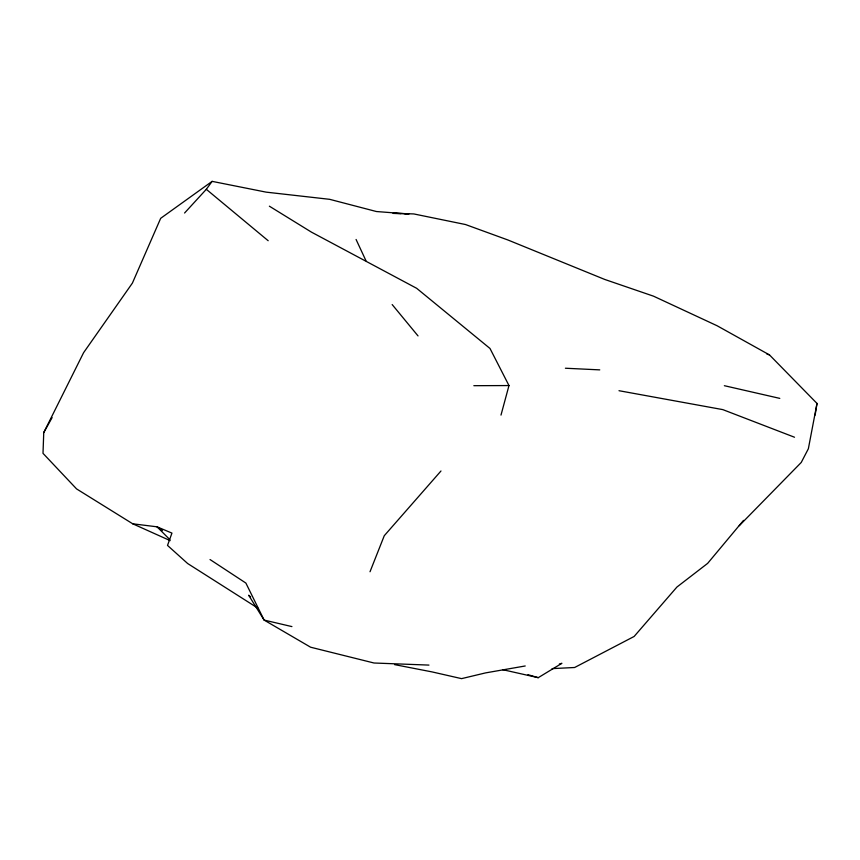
<?xml version="1.0" encoding="UTF-8"?>
<svg xmlns="http://www.w3.org/2000/svg" width="860" height="860" viewBox="0 0 860 860"><rect width="100%" height="100%" fill="white"/><g stroke="black" fill="none" stroke-linecap="round" stroke-linejoin="round"><path stroke-width="1.29" d="M404.963 213.871L408.941 214.032L376.422 211.528L329.67 199.326L266.17 192.145L212.13 181.363L160.68 218.322L132.397 283.101L83.592 352.686L43.752 432.569L43 453.338L76.572 488.91L132.73 523.804L170.183 540.628M815.14 415.111L817 403.426L769.485 354.911L717.133 325.768L653.546 296.184L604.774 279.457L507.959 240.004L465.486 224.525L413.81 213.936L394.095 213.258M817 403.426L808.357 448.759L801.24 462.454L739.245 525.729M500.993 415.1L508.98 385.56L489.996 348.472L416.659 288.304L311.427 232.125L269.373 206.185M370.015 571.75L384.269 535.715L440.976 470.99M43.752 432.569L52.116 417.584M184.577 213.011L206.314 189.307L212.13 181.363M743.534 520.375L707.64 563.375L676.938 587.036L634.132 636.464L574.641 667.5L552.109 668.618M502.552 669.639L538.231 677.68L561.903 663.307L559.355 664.006M525.223 665.973L485.631 672.885L461.562 678.637L432.064 671.907L394.525 664.608M473.838 385.688L508.98 385.56M428.946 665.092L374.014 663.006L310.611 647.214L264.106 620.071L248.648 595.217L250.658 596.894M393.031 213.387L400.986 213.71M565.396 368.231L599.764 369.875M132.73 523.804L157.025 526.814L171.946 533.103L167.517 545.423L187.641 563.515L257.882 608.16M618.996 390.709L722.808 409.618L794.511 437.235M724.356 385.699L779.794 398.384M291.927 626.596L264.106 620.071L245.874 583.058L210.033 559.538M527.965 674.681L538.231 677.68M766.937 354.116L769.485 354.911M162.422 530.598L157.025 526.814L169.764 539.532M206.314 189.307L268.18 240.725M392.171 304.558L418.024 335.916M356.072 239.467L365.962 260.731"/></g></svg>
